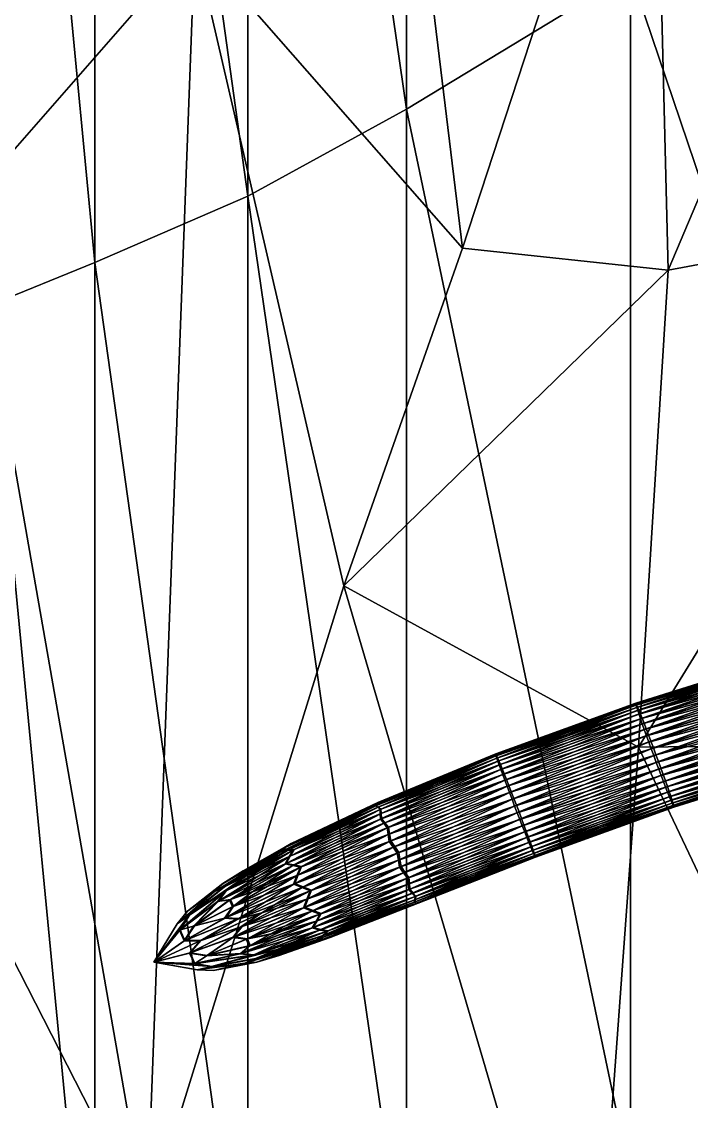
# Model space of a CAD drawing. Header units: centimetres. Extents: x -906 to 906, y -348 to 348.
# Drawn here: x 816.01 to 839.84, y -133.38 to -94.96 of the extents above; entities that cross this region are included whole.
import ezdxf

# ---------------------------------------------------------------- set-up
doc = ezdxf.new("R2010")
doc.units = ezdxf.units.CM
for name, color, linetype, true_color in [('fabric', 7, 'Continuous', 0x068771), ('Object019', 7, 'Continuous', 0xa6e5e5), ('wood', 7, 'Continuous', 0x068771)]:
    doc.layers.add(name, color=color, linetype=linetype, true_color=true_color)

msp = doc.modelspace()

# ---------------------------------------------------------------- meshes
at = {"layer": 'fabric', "color": 46, "true_color": 0x876e08}
mesh = msp.add_polyface(dxfattribs=at)
corners = [(829.7, -98.08, 162.149), (829.701, -55.501, 162.182), (824.067, -59.199, 159.889), (824.066, -101.172, 159.853), (837.668, -93.243, 163.61), (837.669, -49.716, 163.641), (850.12, -85.643, 164.035), (850.122, -40.627, 164.066), (863.988, -77.999, 163.454), (863.989, -31.486, 163.485), (818.614, -103.533, 156.917), (818.615, -62.024, 156.961), (814.83, -63.862, 154.183), (814.819, -105.068, 154.121), (818.615, -144.349, 156.888), (824.066, -142.458, 159.822), (829.7, -139.982, 162.118), (837.667, -136.107, 163.578), (850.12, -130.018, 164.003), (863.986, -123.893, 163.423), (859.637, -37.343, -296.357), (859.634, -75.447, -296.421), (849.629, -78.706, -296.672), (849.631, -41.12, -296.607), (838.48, -82.289, -296.881), (828.867, -50.893, -296.977), (829.573, -85.54, -297.029), (822.17, -92.154, -297.109), (820.403, -56.292, -297.066), (838.305, -45.737, -296.819), (865.106, -96.844, -296.187), (865.108, -73.17, -296.148), (867.818, -71.66, -295.82), (865.104, -116.132, -296.219), (867.816, -95.486, -295.858), (859.631, -117.99, -296.493), (859.632, -98.893, -296.461), (849.627, -101.825, -296.712), (849.626, -120.648, -296.745), (837.953, -120.773, -296.948), (839.009, -103.81, -296.911), (831.695, -103.021, -297.03), (827.473, -115.035, -297.08), (814.117, -101.376, -297.123), (812, -61.635, -297.071), (865.102, -141.441, -296.26), (859.629, -143.047, -296.536), (820.467, -137.635, -297.123), (836.201, -144.74, -296.991), (804.614, -106.612, -296.869), (814.195, -64.599, 152.34), (814.155, -105.677, 152.243), (814.515, -64.744, 151.495), (814.457, -105.793, 151.375), (814.816, -145.577, 154.089), (814.142, -146.063, 152.199), (813.56, -105.852, 151.611), (813.6, -64.808, 151.71), (811.895, -64.928, 151.219), (813.547, -146.203, 151.568), (811.883, -105.958, 151.15), (814.437, -146.155, 151.324)]
mesh.append_faces([[corners[k] for k in face] for face in [(0, 1, 2), (2, 3, 0), (1, 0, 4), (4, 5, 1), (4, 6, 7), (6, 8, 9), (10, 11, 12), (12, 13, 10), (11, 10, 3), (3, 2, 11), (14, 10, 13), (15, 3, 10), (16, 0, 3), (0, 16, 17), (17, 4, 0), (18, 6, 4), (4, 17, 18), (6, 18, 19), (19, 8, 6), (20, 21, 22), (23, 22, 24), (25, 26, 27), (27, 28, 25), (29, 24, 26), (30, 31, 32), (33, 30, 34), (30, 33, 35), (35, 36, 30), (31, 30, 36), (36, 21, 31), (37, 22, 21), (21, 36, 37), (38, 37, 36), (36, 35, 38), (37, 38, 39), (39, 40, 37), (22, 37, 40), (40, 24, 22), (41, 26, 24), (24, 40, 41), (42, 41, 40), (40, 39, 42), (41, 42, 27), (27, 26, 41), (43, 44, 28), (28, 27, 43), (35, 33, 45), (38, 35, 46), (47, 43, 27), (27, 42, 47), (42, 39, 48), (49, 43, 47), (50, 51, 13), (13, 12, 50), (51, 50, 52), (52, 53, 51), (54, 13, 51), (55, 51, 53), (56, 57, 58), (57, 56, 53), (53, 52, 57), (59, 56, 60), (61, 53, 56)]], dxfattribs={"vtx2": -1, "color": 46})
mesh = msp.add_polyface(dxfattribs=at)
corners = [(814.819, -105.068, 154.121), (814.816, -145.577, 154.089), (818.615, -144.349, 156.888), (818.613, -183.218, 156.872), (814.816, -184.148, 154.084), (824.063, -181.786, 159.796), (824.066, -142.458, 159.822), (818.614, -103.533, 156.917), (824.066, -101.172, 159.853), (829.7, -139.982, 162.118), (829.696, -179.911, 162.088), (837.663, -176.974, 163.547), (837.667, -136.107, 163.578), (850.116, -172.36, 163.972), (850.12, -130.018, 164.003), (863.983, -167.719, 163.392), (863.986, -123.893, 163.423), (809.845, -184.845, 148.178), (809.844, -146.499, 148.163), (806.757, -146.886, 136.787), (811.88, -184.688, 151.122), (811.88, -146.29, 151.118), (809.844, -106.219, 148.189), (829.687, -216.571, 162.059), (837.654, -214.514, 163.515), (850.107, -211.279, 163.939), (863.974, -208.025, 163.359), (818.608, -218.888, 156.872), (824.055, -217.885, 159.775), (849.627, -209.649, -296.898), (849.624, -175.24, -296.839), (859.628, -173.381, -296.587), (836.209, -211.763, -297.101), (836.205, -177.109, -297.043), (806.206, -183.419, -296.993), (820.485, -178.443, -297.173), (820.493, -215.016, -297.231), (865.104, -207.371, -296.368), (865.102, -172.083, -296.311), (867.812, -171.223, -295.978), (859.631, -208.307, -296.645), (865.102, -141.441, -296.26), (859.629, -143.047, -296.536), (859.631, -117.99, -296.493), (867.812, -140.377, -295.93), (865.104, -116.132, -296.219), (849.625, -145.346, -296.788), (836.201, -144.74, -296.991), (837.953, -120.773, -296.948), (849.626, -120.648, -296.745), (820.467, -137.635, -297.123), (827.473, -115.035, -297.08), (806.202, -145.17, -296.926), (804.614, -106.612, -296.869), (814.142, -146.063, 152.199), (814.142, -184.516, 152.198), (814.155, -105.677, 152.243), (814.457, -105.793, 151.375), (814.437, -146.155, 151.324), (814.437, -184.586, 151.323), (811.883, -105.958, 151.15), (813.547, -146.203, 151.568), (813.547, -184.622, 151.567), (813.56, -105.852, 151.611), (814.814, -219.538, 154.103)]
mesh.append_faces([[corners[k] for k in face] for face in [(0, 1, 2), (3, 2, 1), (1, 4, 3), (2, 3, 5), (5, 6, 2), (7, 2, 6), (8, 6, 9), (10, 9, 6), (6, 5, 10), (9, 10, 11), (11, 12, 9), (13, 14, 12), (12, 11, 13), (14, 13, 15), (15, 16, 14), (17, 18, 19), (18, 17, 20), (20, 21, 18), (22, 18, 21), (23, 10, 5), (24, 11, 10), (25, 26, 15), (15, 13, 25), (13, 11, 24), (27, 3, 4), (28, 5, 3), (29, 30, 31), (32, 33, 30), (34, 35, 36), (35, 33, 32), (37, 38, 39), (38, 37, 40), (40, 31, 38), (41, 42, 43), (44, 41, 45), (39, 38, 41), (42, 41, 38), (38, 31, 42), (46, 47, 48), (48, 49, 46), (42, 46, 49), (46, 42, 31), (31, 30, 46), (47, 46, 30), (30, 33, 47), (47, 50, 51), (50, 47, 33), (33, 35, 50), (52, 50, 35), (35, 34, 52), (50, 52, 53), (54, 55, 4), (4, 1, 54), (56, 54, 1), (57, 58, 54), (55, 54, 58), (58, 59, 55), (60, 21, 61), (62, 61, 21), (21, 20, 62), (61, 62, 59), (59, 58, 61), (63, 61, 58), (64, 4, 55)]], dxfattribs={"vtx2": -1, "color": 46})
at = {"layer": 'Object019', "color": 46, "true_color": 0x876e08}
mesh = msp.add_polyface(dxfattribs=at)
corners = [(837.87, -119.278, -296.435), (837.857, -119.228, -296.687), (832.879, -121.035, -296.773), (837.856, -119.21, -296.943), (832.877, -121.017, -297.029), (837.928, -119.466, -295.961), (837.893, -119.357, -296.191), (832.918, -121.162, -296.278), (832.893, -121.084, -296.521), (838.028, -119.763, -295.555), (837.974, -119.602, -295.748), (833.003, -121.405, -295.835), (832.955, -121.27, -296.048), (838.163, -120.148, -295.243), (838.092, -119.946, -295.386), (833.127, -121.747, -295.472), (833.061, -121.565, -295.642), (838.323, -120.596, -295.048), (838.24, -120.366, -295.13), (833.282, -122.164, -295.217), (833.202, -121.948, -295.33), (838.498, -121.075, -294.982), (838.41, -120.834, -294.998), (833.458, -122.628, -295.084), (833.369, -122.392, -295.134), (838.675, -121.553, -295.05), (838.587, -121.316, -294.999), (833.642, -123.108, -295.085), (833.55, -122.868, -295.067), (838.761, -121.781, -295.132), (833.734, -123.343, -295.135), (838.576, -121.042, -298.909), (838.664, -121.284, -298.892), (833.706, -123.08, -298.978), (838.75, -121.521, -298.842), (833.796, -123.316, -298.928), (838.398, -120.565, -298.841), (838.487, -120.801, -298.891), (833.522, -122.6, -298.978), (833.615, -122.84, -298.995), (838.23, -120.12, -298.645), (838.312, -120.336, -298.758), (833.342, -122.138, -298.844), (833.431, -122.365, -298.927), (838.083, -119.74, -298.332), (838.154, -119.921, -298.501), (833.179, -121.725, -298.588), (833.257, -121.923, -298.731), (837.967, -119.449, -297.925), (838.021, -119.582, -298.138), (833.042, -121.388, -298.225), (833.106, -121.545, -298.418), (837.89, -119.269, -297.451), (837.923, -119.345, -297.694), (832.943, -121.151, -297.781), (832.987, -121.256, -298.012), (837.867, -119.224, -297.199), (832.887, -121.031, -297.286), (832.909, -121.076, -297.538), (843.297, -117.523, -296.586), (843.308, -117.573, -296.335), (843.33, -117.654, -296.091), (843.333, -117.563, -297.351), (843.31, -117.518, -297.099), (843.298, -117.505, -296.843)]
mesh.append_faces([[corners[k] for k in face] for face in [(0, 1, 2), (1, 3, 4), (5, 6, 7), (6, 0, 8), (9, 10, 11), (10, 5, 12), (13, 14, 15), (14, 9, 16), (17, 18, 19), (18, 13, 20), (21, 22, 23), (22, 17, 24), (25, 26, 27), (26, 21, 28), (29, 25, 30), (31, 32, 33), (32, 34, 35), (36, 37, 38), (37, 31, 39), (40, 41, 42), (41, 36, 43), (44, 45, 46), (45, 40, 47), (48, 49, 50), (49, 44, 51), (52, 53, 54), (53, 48, 55), (3, 56, 57), (56, 52, 58), (3, 1, 59), (1, 0, 60), (0, 6, 61), (53, 52, 62), (52, 56, 63), (56, 3, 64)]], dxfattribs={"vtx2": -1, "color": 46})
mesh = msp.add_polyface(dxfattribs=at)
corners = [(843.297, -117.523, -296.586), (843.298, -117.505, -296.843), (837.856, -119.21, -296.943), (843.308, -117.573, -296.335), (837.857, -119.228, -296.687), (843.33, -117.654, -296.091), (837.87, -119.278, -296.435), (843.362, -117.763, -295.861), (837.893, -119.357, -296.191), (837.928, -119.466, -295.961), (843.406, -117.9, -295.648), (837.974, -119.602, -295.748), (843.458, -118.062, -295.456), (838.028, -119.763, -295.555), (843.519, -118.246, -295.286), (838.092, -119.946, -295.386), (843.588, -118.449, -295.144), (838.163, -120.148, -295.243), (843.663, -118.668, -295.031), (838.24, -120.366, -295.13), (843.744, -118.899, -294.949), (843.828, -119.137, -294.899), (838.323, -120.596, -295.048), (843.914, -119.38, -294.882), (838.41, -120.834, -294.998), (843.839, -118.861, -298.741), (843.925, -119.099, -298.792), (838.487, -120.801, -298.891), (843.754, -118.632, -298.658), (838.398, -120.565, -298.841), (843.673, -118.415, -298.545), (838.312, -120.336, -298.758), (838.23, -120.12, -298.645), (843.597, -118.215, -298.401), (838.154, -119.921, -298.501), (843.528, -118.035, -298.232), (838.083, -119.74, -298.332), (843.465, -117.876, -298.038), (838.021, -119.582, -298.138), (843.411, -117.743, -297.825), (837.967, -119.449, -297.925), (843.367, -117.639, -297.594), (837.923, -119.345, -297.694), (843.333, -117.563, -297.351), (843.31, -117.518, -297.099), (837.89, -119.269, -297.451), (837.867, -119.224, -297.199)]
mesh.append_faces([[corners[k] for k in face] for face in [(0, 1, 2), (3, 0, 4), (5, 3, 6), (7, 5, 8), (8, 9, 7), (10, 7, 9), (9, 11, 10), (12, 10, 11), (11, 13, 12), (14, 12, 13), (13, 15, 14), (16, 14, 15), (15, 17, 16), (18, 16, 17), (17, 19, 18), (20, 18, 19), (21, 20, 22), (23, 21, 24), (25, 26, 27), (28, 25, 29), (30, 28, 31), (31, 32, 30), (33, 30, 32), (32, 34, 33), (35, 33, 34), (34, 36, 35), (37, 35, 36), (36, 38, 37), (39, 37, 38), (38, 40, 39), (41, 39, 40), (40, 42, 41), (43, 41, 42), (44, 43, 45), (1, 44, 46)]], dxfattribs={"vtx2": -1, "color": 46})
mesh = msp.add_polyface(dxfattribs=at)
corners = [(838.24, -120.366, -295.13), (838.323, -120.596, -295.048), (843.744, -118.899, -294.949), (838.41, -120.834, -294.998), (843.828, -119.137, -294.899), (838.498, -121.075, -294.982), (843.914, -119.38, -294.882), (844.002, -119.621, -294.9), (838.587, -121.316, -294.999), (844.089, -119.859, -294.951), (838.675, -121.553, -295.05), (844.173, -120.088, -295.033), (838.761, -121.781, -295.132), (838.843, -121.997, -295.246), (844.254, -120.305, -295.147), (838.92, -122.197, -295.389), (844.33, -120.505, -295.29), (838.991, -122.377, -295.559), (844.399, -120.685, -295.46), (839.053, -122.535, -295.752), (844.462, -120.844, -295.653), (839.107, -122.668, -295.966), (844.516, -120.977, -295.867), (839.15, -122.772, -296.196), (844.56, -121.081, -296.098), (839.184, -122.848, -296.44), (844.594, -121.157, -296.341), (839.206, -122.893, -296.692), (844.617, -121.202, -296.593), (839.217, -122.907, -296.948), (844.629, -121.216, -296.849), (839.216, -122.889, -297.204), (844.63, -121.197, -297.105), (839.204, -122.84, -297.456), (844.619, -121.147, -297.357), (839.18, -122.76, -297.699), (844.597, -121.067, -297.6), (839.146, -122.652, -297.929), (844.565, -120.957, -297.83), (839.1, -122.515, -298.142), (844.522, -120.82, -298.043), (839.045, -122.354, -298.335), (844.469, -120.658, -298.236), (838.982, -122.171, -298.505), (844.408, -120.474, -298.405), (838.911, -121.969, -298.647), (844.339, -120.271, -298.548), (838.833, -121.751, -298.76), (844.264, -120.052, -298.661), (838.75, -121.521, -298.842), (844.183, -119.821, -298.743), (838.664, -121.284, -298.892), (844.099, -119.583, -298.793), (844.013, -119.341, -298.809), (838.576, -121.042, -298.909), (843.925, -119.099, -298.792), (838.487, -120.801, -298.891), (838.398, -120.565, -298.841), (843.839, -118.861, -298.741), (838.312, -120.336, -298.758), (843.754, -118.632, -298.658)]
mesh.append_faces([[corners[k] for k in face] for face in [(0, 1, 2), (1, 3, 4), (3, 5, 6), (7, 6, 5), (5, 8, 7), (9, 7, 8), (8, 10, 9), (11, 9, 10), (10, 12, 11), (12, 13, 14), (13, 15, 16), (15, 17, 18), (17, 19, 20), (19, 21, 22), (21, 23, 24), (23, 25, 26), (25, 27, 28), (27, 29, 30), (29, 31, 32), (31, 33, 34), (33, 35, 36), (35, 37, 38), (37, 39, 40), (39, 41, 42), (41, 43, 44), (43, 45, 46), (45, 47, 48), (47, 49, 50), (49, 51, 52), (53, 52, 51), (51, 54, 53), (55, 53, 54), (54, 56, 55), (56, 57, 58), (57, 59, 60)]], dxfattribs={"vtx2": -1, "color": 46})
mesh = msp.add_polyface(dxfattribs=at)
corners = [(844.254, -120.305, -295.147), (844.173, -120.088, -295.033), (838.761, -121.781, -295.132), (844.33, -120.505, -295.29), (838.843, -121.997, -295.246), (844.399, -120.685, -295.46), (838.92, -122.197, -295.389), (849.882, -119.116, -295.35), (844.462, -120.844, -295.653), (844.516, -120.977, -295.867), (850.001, -119.406, -295.756), (849.946, -119.273, -295.543), (838.991, -122.377, -295.559), (839.053, -122.535, -295.752), (844.56, -121.081, -296.098), (839.107, -122.668, -295.966), (844.594, -121.157, -296.341), (839.15, -122.772, -296.196), (850.083, -119.585, -296.23), (850.047, -119.51, -295.987), (844.617, -121.202, -296.593), (844.629, -121.216, -296.849), (850.123, -119.642, -296.738), (850.108, -119.629, -296.482), (839.184, -122.848, -296.44), (839.206, -122.893, -296.692), (844.63, -121.197, -297.105), (839.217, -122.907, -296.948), (844.619, -121.147, -297.357), (839.216, -122.889, -297.204), (850.117, -119.572, -297.246), (850.125, -119.623, -296.994), (844.597, -121.067, -297.6), (844.565, -120.957, -297.83), (850.067, -119.381, -297.719), (850.097, -119.491, -297.489), (839.204, -122.84, -297.456), (839.18, -122.76, -297.699), (844.522, -120.82, -298.043), (839.146, -122.652, -297.929), (844.469, -120.658, -298.236), (839.1, -122.515, -298.142), (849.975, -119.08, -298.125), (850.026, -119.243, -297.932), (844.408, -120.474, -298.405), (849.916, -118.896, -298.294), (839.045, -122.354, -298.335), (844.339, -120.271, -298.548), (838.982, -122.171, -298.505), (844.264, -120.052, -298.661), (838.911, -121.969, -298.647), (844.183, -119.821, -298.743), (838.833, -121.751, -298.76), (844.099, -119.583, -298.793), (838.75, -121.521, -298.842)]
mesh.append_faces([[corners[k] for k in face] for face in [(0, 1, 2), (3, 0, 4), (5, 3, 6), (3, 5, 7), (8, 9, 10), (5, 8, 11), (8, 5, 12), (9, 8, 13), (14, 9, 15), (16, 14, 17), (14, 16, 18), (9, 14, 19), (20, 21, 22), (16, 20, 23), (20, 16, 24), (21, 20, 25), (26, 21, 27), (28, 26, 29), (26, 28, 30), (21, 26, 31), (32, 33, 34), (28, 32, 35), (32, 28, 36), (33, 32, 37), (38, 33, 39), (40, 38, 41), (38, 40, 42), (33, 38, 43), (40, 44, 45), (44, 40, 46), (47, 44, 48), (49, 47, 50), (51, 49, 52), (53, 51, 54)]], dxfattribs={"vtx2": -1, "color": 46})
mesh = msp.add_polyface(dxfattribs=at)
corners = [(832.879, -121.035, -296.773), (832.893, -121.084, -296.521), (837.87, -119.278, -296.435), (832.877, -121.017, -297.029), (837.857, -119.228, -296.687), (832.918, -121.162, -296.278), (832.955, -121.27, -296.048), (837.928, -119.466, -295.961), (837.893, -119.357, -296.191), (833.003, -121.405, -295.835), (833.061, -121.565, -295.642), (838.028, -119.763, -295.555), (837.974, -119.602, -295.748), (833.127, -121.747, -295.472), (833.202, -121.948, -295.33), (838.163, -120.148, -295.243), (838.092, -119.946, -295.386), (828.775, -123.331, -295.751), (828.893, -123.48, -295.578), (833.282, -122.164, -295.217), (829.019, -123.646, -295.432), (833.369, -122.392, -295.134), (838.323, -120.596, -295.048), (838.24, -120.366, -295.13), (833.458, -122.628, -295.084), (833.55, -122.868, -295.067), (838.498, -121.075, -294.982), (838.41, -120.834, -294.998), (833.642, -123.108, -295.085), (833.734, -123.343, -295.135), (838.675, -121.553, -295.05), (838.587, -121.316, -294.999), (833.706, -123.08, -298.978), (833.615, -122.84, -298.995), (838.576, -121.042, -298.909), (833.796, -123.316, -298.928), (838.664, -121.284, -298.892), (833.522, -122.6, -298.978), (833.431, -122.365, -298.927), (838.398, -120.565, -298.841), (838.487, -120.801, -298.891), (833.342, -122.138, -298.844), (833.257, -121.923, -298.731), (838.23, -120.12, -298.645), (838.312, -120.336, -298.758), (829.102, -123.858, -298.872), (833.179, -121.725, -298.588), (829.067, -123.624, -298.767), (833.106, -121.545, -298.418), (828.938, -123.46, -298.623), (838.083, -119.74, -298.332), (838.154, -119.921, -298.501), (833.042, -121.388, -298.225), (832.987, -121.256, -298.012), (837.967, -119.449, -297.925), (838.021, -119.582, -298.138), (828.815, -123.314, -298.451), (832.943, -121.151, -297.781), (832.909, -121.076, -297.538), (837.89, -119.269, -297.451), (837.923, -119.345, -297.694), (832.887, -121.031, -297.286), (837.856, -119.21, -296.943), (837.867, -119.224, -297.199)]
mesh.append_faces([[corners[k] for k in face] for face in [(0, 1, 2), (3, 0, 4), (5, 6, 7), (1, 5, 8), (9, 10, 11), (6, 9, 12), (13, 14, 15), (10, 13, 16), (13, 10, 17), (14, 13, 18), (19, 14, 20), (19, 21, 22), (14, 19, 23), (24, 25, 26), (21, 24, 27), (28, 29, 30), (25, 28, 31), (32, 33, 34), (35, 32, 36), (37, 38, 39), (33, 37, 40), (41, 42, 43), (38, 41, 44), (42, 41, 45), (46, 42, 47), (48, 46, 49), (46, 48, 50), (42, 46, 51), (52, 53, 54), (48, 52, 55), (52, 48, 56), (57, 58, 59), (53, 57, 60), (61, 3, 62), (58, 61, 63)]], dxfattribs={"vtx2": -1, "color": 46})
mesh = msp.add_polyface(dxfattribs=at)
corners = [(832.879, -121.035, -296.773), (832.877, -121.017, -297.029), (828.684, -122.741, -297.099), (828.638, -122.788, -296.852), (832.893, -121.084, -296.521), (828.604, -122.867, -296.607), (832.918, -121.162, -296.278), (828.679, -122.913, -296.365), (832.955, -121.27, -296.048), (828.766, -122.987, -296.137), (833.003, -121.405, -295.835), (828.766, -123.146, -295.935), (833.061, -121.565, -295.642), (828.775, -123.331, -295.751), (828.893, -123.48, -295.578), (833.127, -121.747, -295.472), (829.019, -123.646, -295.432), (833.202, -121.948, -295.33), (829.05, -123.881, -295.33), (833.282, -122.164, -295.217), (829.088, -124.13, -295.258), (833.369, -122.392, -295.134), (829.23, -124.335, -295.2), (833.458, -122.628, -295.084), (829.374, -124.542, -295.175), (833.55, -122.868, -295.067), (829.43, -124.517, -299.026), (829.285, -124.31, -299.002), (833.522, -122.6, -298.978), (829.141, -124.106, -298.946), (833.431, -122.365, -298.927), (829.102, -123.858, -298.872), (833.342, -122.138, -298.844), (829.067, -123.624, -298.767), (833.257, -121.923, -298.731), (828.938, -123.46, -298.623), (833.179, -121.725, -298.588), (828.815, -123.314, -298.451), (833.106, -121.545, -298.418), (828.799, -123.131, -298.266), (833.042, -121.388, -298.225), (832.987, -121.256, -298.012), (828.794, -122.974, -298.062), (832.943, -121.151, -297.781), (828.701, -122.903, -297.836), (832.909, -121.076, -297.538), (828.618, -122.86, -297.595), (832.887, -121.031, -297.286), (828.645, -122.785, -297.348)]
mesh.append_faces([[corners[k] for k in face] for face in [(0, 1, 2), (2, 3, 0), (4, 0, 3), (3, 5, 4), (6, 4, 5), (5, 7, 6), (8, 6, 7), (7, 9, 8), (10, 8, 9), (9, 11, 10), (12, 10, 11), (11, 13, 12), (13, 14, 15), (14, 16, 17), (16, 18, 19), (18, 20, 21), (20, 22, 23), (22, 24, 25), (26, 27, 28), (27, 29, 30), (29, 31, 32), (31, 33, 34), (33, 35, 36), (35, 37, 38), (37, 39, 40), (41, 40, 39), (39, 42, 41), (43, 41, 42), (42, 44, 43), (45, 43, 44), (44, 46, 45), (47, 45, 46), (46, 48, 47), (1, 47, 48), (48, 2, 1)]], dxfattribs={"vtx2": -1, "color": 46})
mesh = msp.add_polyface(dxfattribs=at)
corners = [(833.369, -122.392, -295.134), (833.282, -122.164, -295.217), (829.05, -123.881, -295.33), (833.458, -122.628, -295.084), (829.088, -124.13, -295.258), (833.55, -122.868, -295.067), (829.23, -124.335, -295.2), (833.642, -123.108, -295.085), (829.374, -124.542, -295.175), (833.734, -123.343, -295.135), (829.415, -124.796, -295.2), (833.822, -123.57, -295.218), (833.907, -123.785, -295.332), (838.843, -121.997, -295.246), (838.761, -121.781, -295.132), (829.456, -125.048, -295.258), (829.599, -125.249, -295.331), (833.986, -123.983, -295.475), (829.737, -125.435, -295.434), (834.058, -124.163, -295.644), (829.763, -125.646, -295.58), (838.92, -122.197, -295.389), (834.122, -124.32, -295.838), (829.783, -125.84, -295.753), (834.177, -124.452, -296.051), (829.901, -125.975, -295.937), (834.221, -124.556, -296.282), (830.01, -126.086, -296.139), (834.255, -124.632, -296.525), (830, -126.203, -296.367), (834.277, -124.677, -296.777), (829.979, -126.294, -296.609), (834.288, -124.691, -297.033), (830.056, -126.321, -296.855), (834.286, -124.673, -297.289), (830.12, -126.319, -297.102), (834.272, -124.624, -297.541), (830.063, -126.318, -297.351), (834.246, -124.546, -297.784), (829.994, -126.287, -297.598), (834.209, -124.438, -298.015), (830.021, -126.194, -297.838), (834.161, -124.303, -298.228), (830.038, -126.073, -298.064), (834.104, -124.143, -298.421), (829.935, -125.96, -298.268), (834.037, -123.961, -298.59), (829.822, -125.822, -298.453), (833.963, -123.76, -298.733), (829.807, -125.626, -298.625), (833.882, -123.544, -298.846), (829.785, -125.413, -298.769), (833.796, -123.316, -298.928), (829.65, -125.225, -298.873), (838.75, -121.521, -298.842), (838.833, -121.751, -298.76), (833.706, -123.08, -298.978), (829.51, -125.024, -298.947), (833.615, -122.84, -298.995), (829.471, -124.771, -299.003), (833.522, -122.6, -298.978), (829.43, -124.517, -299.026), (833.431, -122.365, -298.927), (829.285, -124.31, -299.002), (833.342, -122.138, -298.844), (829.141, -124.106, -298.946)]
mesh.append_faces([[corners[k] for k in face] for face in [(0, 1, 2), (3, 0, 4), (5, 3, 6), (7, 5, 8), (9, 7, 10), (11, 12, 13), (9, 11, 14), (11, 9, 15), (12, 11, 16), (17, 12, 18), (19, 17, 20), (12, 17, 21), (22, 19, 23), (24, 22, 25), (26, 24, 27), (28, 26, 29), (30, 28, 31), (32, 30, 33), (34, 32, 35), (36, 34, 37), (38, 36, 39), (40, 38, 41), (42, 40, 43), (44, 42, 45), (46, 44, 47), (48, 46, 49), (50, 48, 51), (52, 50, 53), (50, 52, 54), (48, 50, 55), (56, 52, 57), (58, 56, 59), (60, 58, 61), (62, 60, 63), (64, 62, 65)]], dxfattribs={"vtx2": -1, "color": 46})
mesh = msp.add_polyface(dxfattribs=at)
corners = [(838.843, -121.997, -295.246), (838.761, -121.781, -295.132), (833.822, -123.57, -295.218), (833.986, -123.983, -295.475), (834.058, -124.163, -295.644), (838.991, -122.377, -295.559), (838.92, -122.197, -295.389), (833.907, -123.785, -295.332), (834.122, -124.32, -295.838), (834.177, -124.452, -296.051), (839.107, -122.668, -295.966), (839.053, -122.535, -295.752), (834.221, -124.556, -296.282), (834.255, -124.632, -296.525), (839.184, -122.848, -296.44), (839.15, -122.772, -296.196), (834.277, -124.677, -296.777), (834.288, -124.691, -297.033), (839.217, -122.907, -296.948), (839.206, -122.893, -296.692), (834.286, -124.673, -297.289), (834.272, -124.624, -297.541), (839.204, -122.84, -297.456), (839.216, -122.889, -297.204), (834.246, -124.546, -297.784), (834.209, -124.438, -298.015), (839.146, -122.652, -297.929), (839.18, -122.76, -297.699), (834.161, -124.303, -298.228), (834.104, -124.143, -298.421), (839.045, -122.354, -298.335), (839.1, -122.515, -298.142), (834.037, -123.961, -298.59), (833.963, -123.76, -298.733), (838.911, -121.969, -298.647), (838.982, -122.171, -298.505), (838.75, -121.521, -298.842), (838.833, -121.751, -298.76), (833.882, -123.544, -298.846)]
mesh.append_faces([[corners[k] for k in face] for face in [(0, 1, 2), (3, 4, 5), (5, 6, 3), (6, 0, 7), (8, 9, 10), (10, 11, 8), (4, 8, 11), (11, 5, 4), (12, 13, 14), (14, 15, 12), (9, 12, 15), (15, 10, 9), (16, 17, 18), (18, 19, 16), (13, 16, 19), (19, 14, 13), (20, 21, 22), (22, 23, 20), (17, 20, 23), (23, 18, 17), (24, 25, 26), (26, 27, 24), (21, 24, 27), (27, 22, 21), (28, 29, 30), (30, 31, 28), (25, 28, 31), (31, 26, 25), (32, 33, 34), (34, 35, 32), (29, 32, 35), (35, 30, 29), (36, 37, 38), (37, 34, 33)]], dxfattribs={"vtx2": -1, "color": 46})
mesh = msp.add_polyface(dxfattribs=at)
corners = [(825.409, -124.336, -296.928), (825.602, -124.197, -297.149), (823.898, -125.168, -297.177), (825.228, -124.503, -296.704), (828.604, -122.867, -296.607), (828.638, -122.788, -296.852), (825.451, -124.454, -296.465), (825.683, -124.427, -296.244), (828.766, -122.987, -296.137), (828.679, -122.913, -296.365), (825.532, -124.663, -296.076), (823.973, -125.375, -296.359), (825.392, -124.925, -295.92), (828.775, -123.331, -295.751), (828.766, -123.146, -295.935), (825.658, -124.979, -295.737), (825.929, -125.043, -295.582), (829.019, -123.646, -295.432), (828.893, -123.48, -295.578), (823.408, -126.21, -295.949), (825.805, -125.339, -295.513), (824.199, -125.93, -295.761), (825.688, -125.651, -295.469), (823.511, -126.453, -295.797), (829.088, -124.13, -295.258), (829.05, -123.881, -295.33), (825.981, -125.768, -295.389), (826.273, -125.881, -295.34), (829.374, -124.542, -295.175), (829.23, -124.335, -295.2), (826.154, -126.182, -295.389), (826.037, -126.487, -295.469), (829.456, -125.048, -295.258), (826.083, -126.466, -298.845), (826.203, -126.16, -298.918), (829.471, -124.771, -299.003), (826.029, -125.746, -298.918), (825.734, -125.63, -298.844), (829.141, -124.106, -298.946), (826.323, -125.859, -298.96), (829.285, -124.31, -299.002), (825.85, -125.318, -298.793), (825.972, -125.024, -298.717), (829.067, -123.624, -298.767), (829.102, -123.858, -298.872), (823.273, -126.844, -298.58), (823.548, -126.436, -298.581), (825.697, -124.961, -298.569), (824.238, -125.912, -298.594), (825.426, -124.91, -298.392), (828.815, -123.314, -298.451), (828.938, -123.46, -298.623), (825.561, -124.649, -298.229), (825.708, -124.416, -298.055), (828.794, -122.974, -298.062), (828.799, -123.131, -298.266), (825.469, -124.445, -297.841), (823.995, -125.365, -297.995), (825.24, -124.497, -297.608), (828.618, -122.86, -297.595), (828.701, -122.903, -297.836), (825.415, -124.333, -297.377), (828.684, -122.741, -297.099), (828.645, -122.785, -297.348)]
mesh.append_faces([[corners[k] for k in face] for face in [(0, 1, 2), (0, 3, 4), (1, 0, 5), (6, 7, 8), (3, 6, 9), (10, 7, 11), (10, 12, 13), (7, 10, 14), (15, 16, 17), (12, 15, 18), (16, 15, 19), (20, 16, 21), (22, 20, 23), (20, 22, 24), (16, 20, 25), (26, 27, 28), (22, 26, 29), (30, 31, 32), (33, 34, 35), (36, 37, 38), (39, 36, 40), (41, 42, 43), (37, 41, 44), (41, 37, 45), (42, 41, 46), (47, 42, 48), (47, 49, 50), (42, 47, 51), (52, 53, 54), (49, 52, 55), (56, 53, 57), (56, 58, 59), (53, 56, 60), (61, 1, 62), (58, 61, 63)]], dxfattribs={"vtx2": -1, "color": 46})
mesh = msp.add_polyface(dxfattribs=at)
corners = [(828.604, -122.867, -296.607), (828.638, -122.788, -296.852), (825.409, -124.336, -296.928), (828.684, -122.741, -297.099), (825.602, -124.197, -297.149), (828.766, -122.987, -296.137), (828.679, -122.913, -296.365), (825.451, -124.454, -296.465), (825.228, -124.503, -296.704), (828.775, -123.331, -295.751), (828.766, -123.146, -295.935), (825.532, -124.663, -296.076), (825.683, -124.427, -296.244), (829.019, -123.646, -295.432), (828.893, -123.48, -295.578), (825.658, -124.979, -295.737), (825.392, -124.925, -295.92), (829.088, -124.13, -295.258), (829.05, -123.881, -295.33), (825.805, -125.339, -295.513), (825.929, -125.043, -295.582), (829.374, -124.542, -295.175), (829.23, -124.335, -295.2), (825.981, -125.768, -295.389), (825.688, -125.651, -295.469), (829.456, -125.048, -295.258), (829.415, -124.796, -295.2), (826.154, -126.182, -295.389), (826.273, -125.881, -295.34), (829.737, -125.435, -295.434), (829.599, -125.249, -295.331), (826.334, -126.61, -295.513), (826.037, -126.487, -295.469), (829.763, -125.646, -295.58), (826.625, -126.716, -295.583), (829.51, -125.024, -298.947), (829.65, -125.225, -298.873), (826.379, -126.59, -298.794), (829.785, -125.413, -298.769), (826.668, -126.696, -298.718), (826.203, -126.16, -298.918), (826.323, -125.859, -298.96), (829.43, -124.517, -299.026), (829.471, -124.771, -299.003), (826.083, -126.466, -298.845), (829.141, -124.106, -298.946), (829.285, -124.31, -299.002), (826.029, -125.746, -298.918), (829.067, -123.624, -298.767), (829.102, -123.858, -298.872), (825.85, -125.318, -298.793), (825.734, -125.63, -298.844), (828.815, -123.314, -298.451), (828.938, -123.46, -298.623), (825.697, -124.961, -298.569), (825.972, -125.024, -298.717), (828.794, -122.974, -298.062), (828.799, -123.131, -298.266), (825.561, -124.649, -298.229), (825.426, -124.91, -298.392), (828.618, -122.86, -297.595), (828.701, -122.903, -297.836), (825.469, -124.445, -297.841), (825.708, -124.416, -298.055), (828.645, -122.785, -297.348), (825.415, -124.333, -297.377), (825.24, -124.497, -297.608)]
mesh.append_faces([[corners[k] for k in face] for face in [(0, 1, 2), (1, 3, 4), (5, 6, 7), (6, 0, 8), (9, 10, 11), (10, 5, 12), (13, 14, 15), (14, 9, 16), (17, 18, 19), (18, 13, 20), (21, 22, 23), (22, 17, 24), (25, 26, 27), (28, 27, 26), (26, 21, 28), (29, 30, 31), (30, 25, 32), (33, 29, 34), (35, 36, 37), (36, 38, 39), (40, 41, 42), (42, 43, 40), (43, 35, 44), (45, 46, 47), (46, 42, 41), (48, 49, 50), (49, 45, 51), (52, 53, 54), (53, 48, 55), (56, 57, 58), (57, 52, 59), (60, 61, 62), (61, 56, 63), (3, 64, 65), (64, 60, 66)]], dxfattribs={"vtx2": -1, "color": 46})
mesh = msp.add_polyface(dxfattribs=at)
corners = [(829.374, -124.542, -295.175), (829.415, -124.796, -295.2), (833.642, -123.108, -295.085), (829.456, -125.048, -295.258), (833.734, -123.343, -295.135), (829.599, -125.249, -295.331), (833.822, -123.57, -295.218), (829.737, -125.435, -295.434), (833.907, -123.785, -295.332), (829.763, -125.646, -295.58), (833.986, -123.983, -295.475), (829.783, -125.84, -295.753), (834.058, -124.163, -295.644), (829.901, -125.975, -295.937), (834.122, -124.32, -295.838), (830.01, -126.086, -296.139), (834.177, -124.452, -296.051), (826.622, -127.279, -296.078), (829.979, -126.294, -296.609), (830, -126.203, -296.367), (826.714, -127.483, -296.466), (826.888, -127.324, -296.246), (834.221, -124.556, -296.282), (834.255, -124.632, -296.525), (830.056, -126.321, -296.855), (834.277, -124.677, -296.777), (830.12, -126.319, -297.102), (834.288, -124.691, -297.033), (826.768, -127.595, -296.93), (826.53, -127.62, -296.705), (829.994, -126.287, -297.598), (830.063, -126.318, -297.351), (826.774, -127.593, -297.378), (826.994, -127.542, -297.151), (834.286, -124.673, -297.289), (834.272, -124.624, -297.541), (830.021, -126.194, -297.838), (834.246, -124.546, -297.784), (830.038, -126.073, -298.064), (834.209, -124.438, -298.015), (826.733, -127.475, -297.842), (826.542, -127.614, -297.61), (829.935, -125.96, -298.268), (826.913, -127.313, -298.056), (834.161, -124.303, -298.228), (829.822, -125.822, -298.453), (834.104, -124.143, -298.421), (829.807, -125.626, -298.625), (834.037, -123.961, -298.59), (829.785, -125.413, -298.769), (833.963, -123.76, -298.733), (829.65, -125.225, -298.873), (833.882, -123.544, -298.846), (829.51, -125.024, -298.947), (833.796, -123.316, -298.928), (829.471, -124.771, -299.003), (833.706, -123.08, -298.978), (829.43, -124.517, -299.026), (833.615, -122.84, -298.995)]
mesh.append_faces([[corners[k] for k in face] for face in [(0, 1, 2), (1, 3, 4), (3, 5, 6), (5, 7, 8), (7, 9, 10), (9, 11, 12), (11, 13, 14), (13, 15, 16), (15, 13, 17), (18, 19, 20), (19, 15, 21), (15, 19, 22), (19, 18, 23), (18, 24, 25), (24, 26, 27), (26, 24, 28), (24, 18, 29), (30, 31, 32), (31, 26, 33), (26, 31, 34), (31, 30, 35), (30, 36, 37), (36, 38, 39), (38, 36, 40), (36, 30, 41), (42, 38, 43), (38, 42, 44), (42, 45, 46), (45, 47, 48), (47, 49, 50), (49, 51, 52), (51, 53, 54), (53, 55, 56), (55, 57, 58)]], dxfattribs={"vtx2": -1, "color": 46})
mesh = msp.add_polyface(dxfattribs=at)
corners = [(823.175, -125.626, -297.037), (822.848, -125.923, -296.823), (825.228, -124.503, -296.704), (823.236, -125.738, -297.817), (822.858, -125.919, -297.566), (825.24, -124.497, -297.608), (823.179, -125.624, -297.341), (825.415, -124.333, -297.377), (821.971, -126.752, -296.636), (823.276, -125.887, -296.297), (823.973, -125.375, -296.359), (823.219, -125.746, -296.561), (821.543, -127.059, -296.978), (821.633, -127.281, -296.563), (822.986, -126.268, -296.181), (822.133, -127.141, -296.215), (823.408, -126.21, -295.949), (823.235, -126.861, -295.81), (823.511, -126.453, -295.797), (824.199, -125.93, -295.761), (824.517, -126.684, -295.542), (823.696, -126.892, -295.669), (822.361, -127.669, -296.061), (822.391, -127.655, -298.361), (823.737, -126.873, -298.709), (824.561, -126.664, -298.813), (821.82, -127.652, -298.113), (823.273, -126.844, -298.58), (822.16, -127.129, -298.207), (823.548, -126.436, -298.581), (821.651, -127.273, -297.873), (823.013, -126.256, -298.209), (823.442, -126.195, -298.429), (824.238, -125.912, -298.594), (821.986, -126.745, -297.786), (823.995, -125.365, -297.995), (823.3, -125.876, -298.081), (821.549, -127.056, -297.458), (821.917, -126.607, -297.211), (823.898, -125.168, -297.177)]
mesh.append_faces([[corners[k] for k in face] for face in [(0, 1, 2), (3, 4, 5), (4, 6, 7), (8, 9, 10), (10, 11, 8), (12, 8, 11), (11, 1, 12), (9, 8, 13), (13, 14, 9), (15, 16, 14), (14, 13, 15), (17, 18, 15), (16, 15, 18), (18, 19, 16), (20, 21, 22), (23, 24, 25), (26, 27, 24), (28, 29, 27), (28, 30, 31), (31, 32, 28), (29, 28, 32), (32, 33, 29), (34, 3, 35), (35, 36, 34), (30, 34, 36), (36, 31, 30), (3, 34, 37), (37, 4, 3), (38, 6, 4), (4, 37, 38), (12, 38, 37), (38, 12, 1), (1, 0, 38), (6, 38, 0), (0, 39, 6)]], dxfattribs={"vtx2": -1, "color": 46})
mesh = msp.add_polyface(dxfattribs=at)
corners = [(823.898, -125.168, -297.177), (823.175, -125.626, -297.037), (825.409, -124.336, -296.928), (825.228, -124.503, -296.704), (825.451, -124.454, -296.465), (822.848, -125.923, -296.823), (823.219, -125.746, -296.561), (825.683, -124.427, -296.244), (823.973, -125.375, -296.359), (823.276, -125.887, -296.297), (825.532, -124.663, -296.076), (825.392, -124.925, -295.92), (822.986, -126.268, -296.181), (825.658, -124.979, -295.737), (823.408, -126.21, -295.949), (824.199, -125.93, -295.761), (825.929, -125.043, -295.582), (823.511, -126.453, -295.797), (825.805, -125.339, -295.513), (823.235, -126.861, -295.81), (825.688, -125.651, -295.469), (823.696, -126.892, -295.669), (825.981, -125.768, -295.389), (824.517, -126.684, -295.542), (826.273, -125.881, -295.34), (823.817, -127.171, -295.67), (826.154, -126.182, -295.389), (823.529, -127.543, -295.81), (826.037, -126.487, -295.469), (823.566, -127.526, -298.581), (823.857, -127.152, -298.709), (826.203, -126.16, -298.918), (824.561, -126.664, -298.813), (823.737, -126.873, -298.709), (826.029, -125.746, -298.918), (823.273, -126.844, -298.58), (825.734, -125.63, -298.844), (823.548, -126.436, -298.581), (825.85, -125.318, -298.793), (824.238, -125.912, -298.594), (825.972, -125.024, -298.717), (823.442, -126.195, -298.429), (825.697, -124.961, -298.569), (825.426, -124.91, -298.392), (823.013, -126.256, -298.209), (825.561, -124.649, -298.229), (823.3, -125.876, -298.081), (825.708, -124.416, -298.055), (823.995, -125.365, -297.995), (823.236, -125.738, -297.817), (825.469, -124.445, -297.841), (825.24, -124.497, -297.608), (825.415, -124.333, -297.377), (822.858, -125.919, -297.566), (825.602, -124.197, -297.149), (823.179, -125.624, -297.341)]
mesh.append_faces([[corners[k] for k in face] for face in [(0, 1, 2), (3, 2, 1), (4, 3, 5), (5, 6, 4), (7, 4, 6), (6, 8, 7), (8, 9, 10), (11, 10, 9), (9, 12, 11), (13, 11, 12), (12, 14, 13), (14, 15, 16), (15, 17, 18), (17, 19, 20), (19, 21, 22), (21, 23, 24), (23, 25, 26), (25, 27, 28), (29, 30, 31), (32, 33, 34), (33, 35, 36), (35, 37, 38), (37, 39, 40), (39, 41, 42), (43, 42, 41), (41, 44, 43), (45, 43, 44), (44, 46, 45), (47, 45, 46), (46, 48, 47), (48, 49, 50), (51, 50, 49), (52, 51, 53), (54, 52, 55), (55, 0, 54)]], dxfattribs={"vtx2": -1, "color": 46})
mesh = msp.add_polyface(dxfattribs=at)
corners = [(826.334, -126.61, -295.513), (826.625, -126.716, -295.583), (829.737, -125.435, -295.434), (826.037, -126.487, -295.469), (829.599, -125.249, -295.331), (826.487, -126.967, -295.738), (824.84, -127.436, -295.761), (826.345, -127.207, -295.922), (829.783, -125.84, -295.753), (829.763, -125.646, -295.58), (826.622, -127.279, -296.078), (826.888, -127.324, -296.246), (830.01, -126.086, -296.139), (829.901, -125.975, -295.937), (824.254, -128.168, -296.298), (826.714, -127.483, -296.466), (825.082, -127.983, -296.36), (826.53, -127.62, -296.705), (824.318, -128.306, -296.562), (829.979, -126.294, -296.609), (830, -126.203, -296.367), (826.768, -127.595, -296.93), (826.994, -127.542, -297.151), (830.12, -126.319, -297.102), (830.056, -126.321, -296.855), (824.374, -128.42, -297.038), (826.774, -127.593, -297.378), (825.179, -128.18, -297.178), (826.542, -127.614, -297.61), (824.378, -128.418, -297.342), (829.994, -126.287, -297.598), (830.063, -126.318, -297.351), (826.733, -127.475, -297.842), (826.913, -127.313, -298.056), (830.038, -126.073, -298.064), (830.021, -126.194, -297.838), (824.335, -128.298, -297.818), (826.652, -127.265, -298.231), (825.104, -127.973, -297.996), (826.379, -127.192, -298.393), (829.822, -125.822, -298.453), (829.935, -125.96, -298.268), (826.526, -126.949, -298.57), (826.668, -126.696, -298.718), (829.785, -125.413, -298.769), (829.807, -125.626, -298.625), (826.379, -126.59, -298.794), (824.878, -127.418, -298.594), (826.083, -126.466, -298.845), (829.51, -125.024, -298.947), (829.65, -125.225, -298.873)]
mesh.append_faces([[corners[k] for k in face] for face in [(0, 1, 2), (3, 0, 4), (5, 1, 6), (5, 7, 8), (8, 9, 5), (1, 5, 9), (10, 11, 12), (7, 10, 13), (13, 8, 7), (11, 10, 14), (15, 11, 16), (17, 15, 18), (15, 17, 19), (11, 15, 20), (21, 22, 23), (17, 21, 24), (22, 21, 25), (26, 22, 27), (28, 26, 29), (26, 28, 30), (22, 26, 31), (32, 33, 34), (28, 32, 35), (33, 32, 36), (37, 33, 38), (37, 39, 40), (40, 41, 37), (33, 37, 41), (42, 43, 44), (44, 45, 42), (39, 42, 45), (45, 40, 39), (46, 43, 47), (46, 48, 49), (43, 46, 50)]], dxfattribs={"vtx2": -1, "color": 46})
mesh = msp.add_polyface(dxfattribs=at)
corners = [(825.981, -125.768, -295.389), (825.688, -125.651, -295.469), (823.235, -126.861, -295.81), (826.273, -125.881, -295.34), (823.696, -126.892, -295.669), (826.154, -126.182, -295.389), (824.517, -126.684, -295.542), (826.037, -126.487, -295.469), (823.817, -127.171, -295.67), (826.334, -126.61, -295.513), (823.529, -127.543, -295.81), (826.625, -126.716, -295.583), (824.006, -127.608, -295.797), (824.84, -127.436, -295.761), (824.112, -127.849, -295.949), (826.487, -126.967, -295.738), (826.345, -127.207, -295.922), (826.622, -127.279, -296.078), (823.789, -128.132, -296.181), (824.254, -128.168, -296.298), (825.082, -127.983, -296.36), (826.888, -127.324, -296.246), (824.318, -128.306, -296.562), (826.714, -127.483, -296.466), (823.944, -128.469, -296.824), (826.53, -127.62, -296.705), (826.768, -127.595, -296.93), (824.374, -128.42, -297.038), (825.179, -128.18, -297.178), (826.994, -127.542, -297.151), (824.378, -128.418, -297.342), (826.774, -127.593, -297.378), (823.954, -128.464, -297.567), (826.542, -127.614, -297.61), (826.733, -127.475, -297.842), (824.335, -128.298, -297.818), (825.104, -127.973, -297.996), (826.913, -127.313, -298.056), (824.278, -128.157, -298.081), (826.652, -127.265, -298.231), (826.379, -127.192, -298.393), (826.526, -126.949, -298.57), (823.816, -128.119, -298.21), (826.668, -126.696, -298.718), (824.146, -127.834, -298.43), (824.878, -127.418, -298.594), (824.043, -127.591, -298.582), (826.379, -126.59, -298.794), (826.083, -126.466, -298.845), (826.203, -126.16, -298.918), (823.566, -127.526, -298.581), (826.323, -125.859, -298.96), (823.857, -127.152, -298.709), (824.561, -126.664, -298.813), (826.029, -125.746, -298.918), (825.734, -125.63, -298.844), (823.737, -126.873, -298.709)]
mesh.append_faces([[corners[k] for k in face] for face in [(0, 1, 2), (3, 0, 4), (5, 3, 6), (7, 5, 8), (9, 7, 10), (11, 9, 12), (12, 13, 11), (13, 14, 15), (16, 15, 14), (17, 16, 18), (18, 19, 17), (19, 20, 21), (20, 22, 23), (22, 24, 25), (26, 25, 24), (24, 27, 26), (27, 28, 29), (28, 30, 31), (30, 32, 33), (34, 33, 32), (32, 35, 34), (35, 36, 37), (36, 38, 39), (40, 39, 38), (41, 40, 42), (43, 41, 44), (44, 45, 43), (45, 46, 47), (48, 47, 46), (49, 48, 50), (51, 49, 52), (52, 53, 51), (54, 51, 53), (55, 54, 56)]], dxfattribs={"vtx2": -1, "color": 46})
mesh = msp.add_polyface(dxfattribs=at)
corners = [(821.971, -126.752, -296.636), (821.543, -127.059, -296.978), (820.715, -128.421, -297.237), (821.633, -127.281, -296.563), (821.797, -127.663, -296.323), (822.133, -127.141, -296.215), (823.235, -126.861, -295.81), (822.361, -127.669, -296.061), (823.696, -126.892, -295.669), (821.989, -128.103, -296.323), (823.817, -127.171, -295.67), (823.529, -127.543, -295.81), (822.592, -128.195, -296.215), (822.158, -128.482, -296.563), (823.789, -128.132, -296.181), (822.766, -128.579, -296.636), (822.259, -128.699, -296.979), (822.266, -128.697, -297.458), (822.835, -128.717, -297.211), (822.781, -128.572, -297.786), (822.175, -128.474, -297.874), (823.816, -128.119, -298.21), (822.619, -128.183, -298.207), (822.012, -128.092, -298.113), (823.566, -127.526, -298.581), (822.391, -127.655, -298.361), (823.857, -127.152, -298.709), (821.82, -127.652, -298.113), (823.737, -126.873, -298.709), (823.273, -126.844, -298.58), (822.16, -127.129, -298.207), (821.651, -127.273, -297.873), (821.986, -126.745, -297.786), (821.549, -127.056, -297.458)]
mesh.append_faces([[corners[k] for k in face] for face in [(0, 1, 2), (2, 3, 0), (4, 5, 3), (3, 2, 4), (5, 4, 6), (4, 7, 8), (8, 6, 4), (7, 4, 2), (2, 9, 7), (10, 7, 9), (11, 9, 12), (13, 12, 9), (9, 2, 13), (12, 13, 14), (15, 13, 2), (2, 16, 15), (17, 18, 16), (16, 2, 17), (19, 17, 2), (2, 20, 19), (21, 20, 22), (23, 22, 20), (20, 2, 23), (22, 23, 24), (23, 25, 26), (25, 23, 2), (2, 27, 25), (28, 25, 27), (29, 27, 30), (31, 30, 27), (27, 2, 31), (32, 31, 2), (2, 33, 32), (33, 2, 1)]], dxfattribs={"vtx2": -1, "color": 46})
mesh = msp.add_polyface(dxfattribs=at)
corners = [(823.529, -127.543, -295.81), (824.006, -127.608, -295.797), (826.334, -126.61, -295.513), (824.112, -127.849, -295.949), (823.789, -128.132, -296.181), (826.345, -127.207, -295.922), (824.278, -128.157, -298.081), (823.816, -128.119, -298.21), (826.379, -127.192, -298.393), (824.146, -127.834, -298.43), (826.526, -126.949, -298.57), (824.043, -127.591, -298.582), (823.566, -127.526, -298.581), (826.083, -126.466, -298.845), (822.361, -127.669, -296.061), (823.817, -127.171, -295.67), (824.517, -126.684, -295.542), (821.989, -128.103, -296.323), (822.592, -128.195, -296.215), (824.84, -127.436, -295.761), (822.766, -128.579, -296.636), (824.318, -128.306, -296.562), (825.082, -127.983, -296.36), (824.254, -128.168, -296.298), (822.158, -128.482, -296.563), (822.259, -128.699, -296.979), (823.944, -128.469, -296.824), (822.835, -128.717, -297.211), (824.374, -128.42, -297.038), (822.266, -128.697, -297.458), (823.954, -128.464, -297.567), (824.378, -128.418, -297.342), (825.179, -128.18, -297.178), (822.781, -128.572, -297.786), (825.104, -127.973, -297.996), (824.335, -128.298, -297.818), (822.175, -128.474, -297.874), (822.619, -128.183, -298.207), (824.878, -127.418, -298.594), (824.561, -126.664, -298.813), (823.857, -127.152, -298.709), (822.391, -127.655, -298.361), (822.012, -128.092, -298.113)]
mesh.append_faces([[corners[k] for k in face] for face in [(0, 1, 2), (3, 4, 5), (6, 7, 8), (7, 9, 10), (11, 12, 13), (14, 15, 16), (17, 0, 15), (18, 1, 0), (4, 3, 18), (1, 18, 3), (3, 19, 1), (20, 21, 22), (22, 23, 20), (24, 20, 23), (23, 4, 24), (21, 20, 25), (25, 26, 21), (27, 28, 26), (26, 25, 27), (27, 29, 30), (30, 31, 27), (28, 27, 31), (31, 32, 28), (33, 6, 34), (34, 35, 33), (29, 33, 35), (35, 30, 29), (6, 33, 36), (36, 7, 6), (37, 9, 7), (12, 11, 37), (9, 37, 11), (11, 38, 9), (39, 40, 41), (40, 12, 42)]], dxfattribs={"vtx2": -1, "color": 46})
at = {"layer": 'wood', "color": 46, "true_color": 0x876e08}
mesh = msp.add_polyface(dxfattribs=at)
corners = [(-862.658, -254.382, -418.161), (-818.704, -252.982, -419.561), (-864.058, -211.381, -418.161), (-818.704, -211.381, -419.561), (-862.658, -254.382, -282.586), (-787.005, -252.982, -282.552), (-864.058, -211.381, -282.586), (-788.446, -209.981, -282.586), (-864.058, -252.982, -418.161), (-862.658, -252.982, -419.561), (-817.001, -252.982, -418.194), (-818.428, -254.382, -418.161), (-862.658, -209.981, -418.161), (-862.658, -211.381, -419.561), (-818.428, -209.981, -418.161), (-817.001, -211.381, -418.194), (-862.658, -252.982, -281.186), (-864.058, -252.982, -282.586), (-788.103, -252.982, -281.186), (-788.446, -254.382, -282.586), (-862.658, -211.381, -281.186), (-862.658, -209.981, -282.586), (-788.103, -211.381, -281.186), (-787.005, -211.381, -282.552), (861.942, 251.133, -418.161), (818.124, 249.733, -419.561), (863.348, 208.132, -418.167), (818.124, 208.132, -419.561), (849.269, 251.133, -282.586), (796.493, 249.733, -282.57), (850.674, 208.132, -282.579), (797.911, 206.732, -282.586), (863.348, 249.733, -418.167), (862.078, 249.733, -419.561), (816.519, 249.733, -418.176), (817.932, 251.133, -418.161), (861.942, 206.732, -418.161), (862.078, 208.132, -419.561), (817.932, 206.732, -418.161), (816.519, 208.132, -418.176), (849.144, 249.733, -281.186), (850.674, 249.733, -282.579), (797.689, 249.733, -281.186), (797.911, 251.133, -282.586), (849.144, 208.132, -281.186), (849.269, 206.732, -282.586), (797.689, 208.132, -281.186), (796.493, 208.132, -282.57), (-850.171, 251.133, -418.161), (-806.353, 249.733, -419.561), (-851.578, 208.132, -418.167), (-806.353, 208.132, -419.561), (-837.498, 251.133, -282.586), (-784.723, 249.733, -282.57), (-838.904, 208.132, -282.579), (-786.14, 206.732, -282.586), (-851.578, 249.733, -418.167), (-850.308, 249.733, -419.561), (-804.749, 249.733, -418.176), (-806.162, 251.133, -418.161), (-850.171, 206.732, -418.161), (-850.308, 208.132, -419.561), (-806.162, 206.732, -418.161), (-804.749, 208.132, -418.176), (-837.373, 249.733, -281.186), (-838.904, 249.733, -282.579), (-785.919, 249.733, -281.186), (-786.14, 251.133, -282.586), (-837.373, 208.132, -281.186), (-837.498, 206.732, -282.586), (-785.919, 208.132, -281.186), (-784.723, 208.132, -282.571), (860.393, -254.382, -418.161), (816.438, -252.982, -419.561), (861.793, -211.381, -418.161), (816.438, -211.381, -419.561), (860.393, -254.382, -282.586), (784.74, -252.982, -282.552), (861.793, -211.381, -282.586), (786.181, -209.981, -282.586), (861.793, -252.982, -418.161), (860.393, -252.982, -419.561), (814.736, -252.982, -418.194), (816.162, -254.382, -418.161), (860.393, -209.981, -418.161), (860.393, -211.381, -419.561), (816.162, -209.981, -418.161), (814.736, -211.381, -418.194), (860.393, -252.982, -281.186), (861.793, -252.982, -282.586), (785.837, -252.982, -281.186), (786.181, -254.382, -282.586), (860.393, -211.381, -281.186), (860.393, -209.981, -282.586), (785.837, -211.381, -281.186), (784.74, -211.381, -282.553)]
mesh.append_faces([[corners[k] for k in face] for face in [(0, 8, 9), (1, 10, 11), (2, 12, 13), (3, 14, 15), (4, 16, 17), (5, 18, 19), (6, 20, 21), (7, 22, 23), (24, 32, 33), (25, 34, 35), (26, 36, 37), (27, 38, 39), (28, 40, 41), (29, 42, 43), (30, 44, 45), (31, 46, 47), (48, 56, 57), (49, 58, 59), (50, 60, 61), (51, 62, 63), (52, 64, 65), (53, 66, 67), (54, 68, 69), (55, 70, 71), (72, 80, 81), (73, 82, 83), (74, 84, 85), (75, 86, 87), (76, 88, 89), (77, 90, 91), (78, 92, 93), (79, 94, 95)]], dxfattribs={"color": 46})
mesh.append_faces([[corners[k] for k in face] for face in [(9, 13, 3), (3, 1, 9), (16, 18, 22), (22, 20, 16), (0, 11, 19), (19, 4, 0), (10, 15, 23), (23, 5, 10), (14, 12, 21), (21, 7, 14), (2, 8, 17), (17, 6, 2), (9, 8, 2), (2, 13, 9), (13, 12, 14), (14, 3, 13), (3, 15, 10), (10, 1, 3), (1, 11, 0), (0, 9, 1), (16, 4, 19), (19, 18, 16), (18, 5, 23), (23, 22, 18), (22, 7, 21), (21, 20, 22), (20, 6, 17), (17, 16, 20), (11, 10, 5), (5, 19, 11), (4, 17, 8), (8, 0, 4), (15, 14, 7), (7, 23, 15), (12, 2, 6), (6, 21, 12), (33, 37, 27), (27, 25, 33), (40, 42, 46), (46, 44, 40), (24, 35, 43), (43, 28, 24), (34, 39, 47), (47, 29, 34), (38, 36, 45), (45, 31, 38), (26, 32, 41), (41, 30, 26), (33, 32, 26), (26, 37, 33), (37, 36, 38), (38, 27, 37), (27, 39, 34), (34, 25, 27), (25, 35, 24), (24, 33, 25), (40, 28, 43), (43, 42, 40), (42, 29, 47), (47, 46, 42), (46, 31, 45), (45, 44, 46), (44, 30, 41), (41, 40, 44), (35, 34, 29), (29, 43, 35), (28, 41, 32), (32, 24, 28), (39, 38, 31), (31, 47, 39), (36, 26, 30), (30, 45, 36), (57, 61, 51), (51, 49, 57), (64, 66, 70), (70, 68, 64), (48, 59, 67), (67, 52, 48), (58, 63, 71), (71, 53, 58), (62, 60, 69), (69, 55, 62), (50, 56, 65), (65, 54, 50), (57, 56, 50), (50, 61, 57), (61, 60, 62), (62, 51, 61), (51, 63, 58), (58, 49, 51), (49, 59, 48), (48, 57, 49), (64, 52, 67), (67, 66, 64), (66, 53, 71), (71, 70, 66), (70, 55, 69), (69, 68, 70), (68, 54, 65), (65, 64, 68), (59, 58, 53), (53, 67, 59), (52, 65, 56), (56, 48, 52), (63, 62, 55), (55, 71, 63), (60, 50, 54), (54, 69, 60), (81, 85, 75), (75, 73, 81), (88, 90, 94), (94, 92, 88), (72, 83, 91), (91, 76, 72), (82, 87, 95), (95, 77, 82), (86, 84, 93), (93, 79, 86), (74, 80, 89), (89, 78, 74), (81, 80, 74), (74, 85, 81), (85, 84, 86), (86, 75, 85), (75, 87, 82), (82, 73, 75), (73, 83, 72), (72, 81, 73), (88, 76, 91), (91, 90, 88), (90, 77, 95), (95, 94, 90), (94, 79, 93), (93, 92, 94), (92, 78, 89), (89, 88, 92), (83, 82, 77), (77, 91, 83), (76, 89, 80), (80, 72, 76), (87, 86, 79), (79, 95, 87), (84, 74, 78), (78, 93, 84)]], dxfattribs={"vtx2": -1, "color": 46})

doc.saveas('drawing.dxf')
